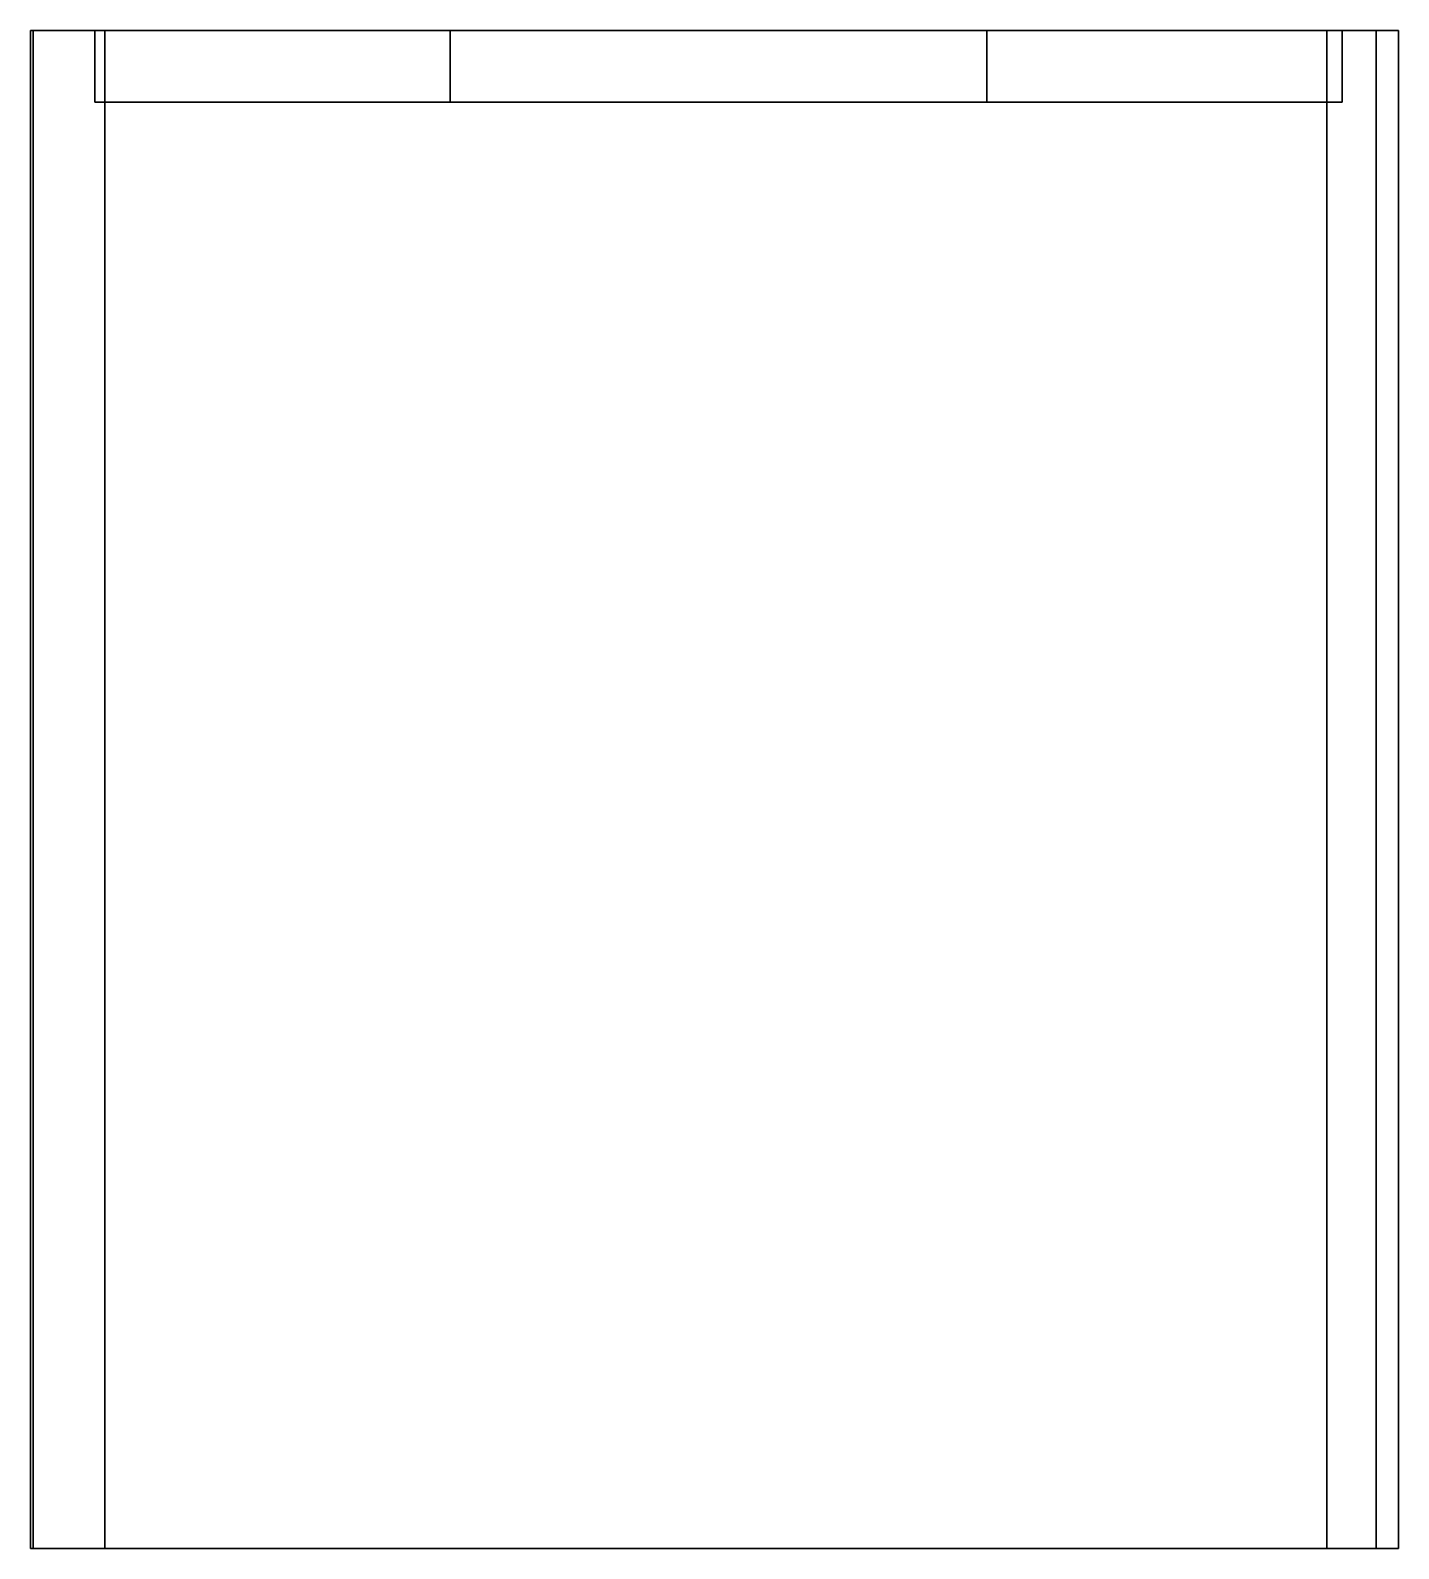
# Model space of a CAD drawing. Extents: x -0.068 to 0.084, y 0.043 to 0.212.
import ezdxf

# ---------------------------------------------------------------- set-up
doc = ezdxf.new("R2010")
doc.units = 0
for name, color, linetype in [('CUBE_1', 7, 'CONTINUOUS'), ('CUBE_2', 7, 'CONTINUOUS'), ('CUBE_3', 7, 'CONTINUOUS'), ('CUBE_7', 7, 'CONTINUOUS'), ('CUBE_8', 7, 'CONTINUOUS')]:
    doc.layers.add(name, color=color, linetype=linetype)

msp = doc.modelspace()

# ---------------------------------------------------------------- meshes
at = {"layer": 'CUBE_1'}
mesh = msp.add_polyface(dxfattribs=at)
corners = [(-0.0678, 0.2122, 0.1633), (-0.0678, 0.043, 0.1633), (-0.0678, 0.2122, 0.0133), (-0.0678, 0.043, 0.0133), (-0.0598, 0.2122, 0.0133), (-0.0598, 0.043, 0.0133), (-0.0598, 0.2122, 0.1633), (-0.0598, 0.043, 0.1633)]
mesh.append_faces([[corners[k] for k in face] for face in [(0, 1, 3, 2), (2, 3, 5, 4), (4, 5, 7, 6), (6, 7, 1, 0), (1, 7, 5, 3), (6, 0, 2, 4)]])
at = {"layer": 'CUBE_2'}
mesh = msp.add_polyface(dxfattribs=at)
corners = [(0.0819, 0.2122, 0.1638), (0.0819, 0.043, 0.1638), (-0.0681, 0.2122, 0.1638), (-0.0681, 0.043, 0.1638), (-0.0681, 0.2122, 0.1558), (-0.0681, 0.043, 0.1558), (0.0819, 0.2122, 0.1558), (0.0819, 0.043, 0.1558)]
mesh.append_faces([[corners[k] for k in face] for face in [(0, 1, 3, 2), (2, 3, 5, 4), (4, 5, 7, 6), (6, 7, 1, 0), (1, 7, 5, 3), (6, 0, 2, 4)]])
at = {"layer": 'CUBE_3'}
mesh = msp.add_polyface(dxfattribs=at)
corners = [(0.0764, 0.2122, 0.1633), (0.0764, 0.043, 0.1633), (0.0764, 0.2122, 0.0133), (0.0764, 0.043, 0.0133), (0.0844, 0.2122, 0.0133), (0.0844, 0.043, 0.0133), (0.0844, 0.2122, 0.1633), (0.0844, 0.043, 0.1633)]
mesh.append_faces([[corners[k] for k in face] for face in [(0, 1, 3, 2), (2, 3, 5, 4), (4, 5, 7, 6), (6, 7, 1, 0), (1, 7, 5, 3), (6, 0, 2, 4)]])
at = {"layer": 'CUBE_7'}
mesh = msp.add_polyface(dxfattribs=at)
corners = [(-0.0609, 0.2042, 0.1633), (0.0781, 0.2042, 0.1633), (-0.0609, 0.2042, 0.0133), (0.0781, 0.2042, 0.0133), (-0.0609, 0.2122, 0.0133), (0.0781, 0.2122, 0.0133), (-0.0609, 0.2122, 0.1633), (0.0781, 0.2122, 0.1633), (0.0385, 0.2042, 0.023), (-0.0213, 0.2042, 0.023), (0.0385, 0.2042, 0.0562), (-0.0213, 0.2042, 0.0562), (0.0385, 0.2122, 0.023), (-0.0213, 0.2122, 0.023), (0.0385, 0.2122, 0.0562), (-0.0213, 0.2122, 0.0562)]
mesh.append_faces([[corners[k] for k in face] for face in [(10, 11, 0, 1), (9, 8, 3, 2), (11, 9, 2, 0), (10, 1, 3, 8), (6, 0, 2, 4), (1, 7, 5, 3), (6, 7, 1, 0), (2, 3, 5, 4), (15, 14, 7, 6), (12, 13, 4, 5), (14, 12, 5, 7), (15, 6, 4, 13)]])
at = {"layer": 'CUBE_8'}
mesh = msp.add_polyface(dxfattribs=at)
corners = [(0.0385, 0.2042, 0.023), (-0.0213, 0.2042, 0.023), (0.0385, 0.2042, 0.0562), (-0.0213, 0.2042, 0.0562), (0.0385, 0.2122, 0.023), (-0.0213, 0.2122, 0.023), (0.0385, 0.2122, 0.0562), (-0.0213, 0.2122, 0.0562)]
mesh.append_faces([[corners[k] for k in face] for face in [(1, 5, 4, 0), (7, 3, 2, 6), (6, 2, 0, 4), (5, 1, 3, 7)]])

doc.saveas('drawing.dxf')
